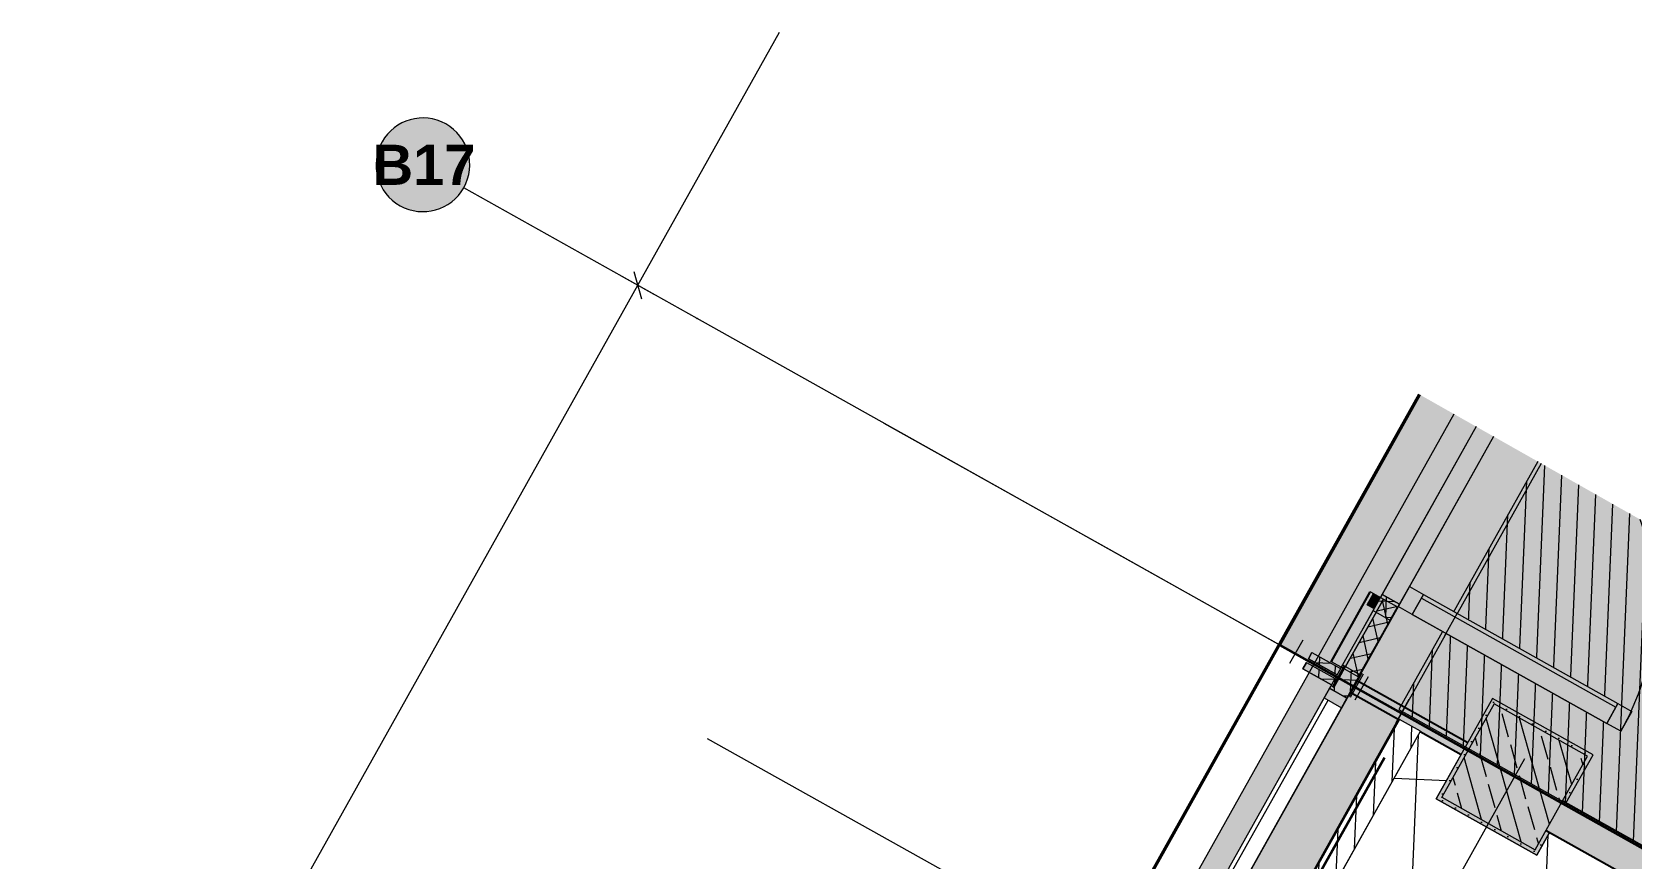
# Model space of a CAD drawing. Header units: metres. Extents: x -27.1 to 50.1, y 105.7 to 163.4.
# Drawn here: x -3.96 to 2.02, y 160.29 to 163.38 of the extents above; entities that cross this region are included whole.
import ezdxf

# ---------------------------------------------------------------- set-up
doc = ezdxf.new("R2010")
doc.units = ezdxf.units.M
doc.header["$MEASUREMENT"] = 0
for name, pattern in [('Achse', [0.0023, 0.0015, -0.0008]), ('Punktlinie', [0.0035, 0, -0.0035]), ('Strichlinie_ eng', [0.0023, 0.0015, -0.0008]), ('Strichpunktlinie', [0.006703, 0.003528, -0.001764, 0, -0.001411]), ('Wipeout_Contour', [1, 0, -1])]:
    doc.linetypes.add(name, pattern=pattern)
for name, color, linetype in [('00  Raster', 7, 'Continuous'), ('00  Raster Ausbau', 7, 'Continuous'), ('00  Raster_Deckschraffur', 7, 'Continuous'), ('10  Fassade', 7, 'Continuous'), ('10  Fassade_Deckschraffur', 7, 'Continuous'), ('10  Fassade_Schnittschraffur', 7, 'Continuous'), ('10  Stützen', 7, 'Continuous'), ('10  Stützen_Schnittschraffur', 7, 'Continuous'), ('10  Wand Massiv_Deckschraffur', 7, 'Continuous'), ('10  Wand Massiv_Fenster', 7, 'Continuous'), ('20  Wand Leichtbau', 7, 'Continuous'), ('20  Wand Leichtbau_Schnittschraffur', 7, 'Continuous'), ('Neubau_10  Treppen + Rampen', 7, 'Continuous'), ('Neubau_20  Decke Abhangdecke', 7, 'Continuous'), ('Neubau_20  Decke Abhangdecke_Deckschraffur', 7, 'Continuous'), ('Neubau_20  Deckenspiegel + Einbauten', 7, 'Continuous'), ('Neubau_40  Bemaßung 1_50 Achse', 7, 'Continuous'), ('Neubau_50  NUF - Raumstempel', 7, 'Continuous')]:
    doc.layers.add(name, color=color, linetype=linetype)
doc.styles.add('ERSTELLTER_STIL_2', font='arial.ttf')
pattern_1 = [(87.605446, (0, 0), (-0.06494324, 0.002715745), [])]
pattern_2 = [(87.605446, (0, 0), (-0.059947608, 0.002506841), []), (177.605446, (0, 0), (0.002506841, 0.059947608), [])]

msp = doc.modelspace()

# ---------------------------------------------------------------- hatches: boundary and pattern name
at = {"layer": '00  Raster_Deckschraffur', "linetype": 'Continuous', "lineweight": 0, "true_color": 0xffffff}
msp.add_hatch(color=7, dxfattribs=at).paths.add_polyline_path([(-2.6536, 162.9695, 1), (-2.3483, 162.7984, 1)])

# ---------------------------------------------------------------- linework, layer by layer
at = {"layer": '00  Raster', "color": 7, "linetype": 'Strichpunktlinie', "lineweight": 13, "ltscale": 1000}
msp.add_line((-1.4759, 162.3096), (-2.3483, 162.7984), dxfattribs=at)
at = {"layer": '00  Raster', "color": 7, "linetype": 'Continuous', "lineweight": 13, "ltscale": 1000, "flags": 128}
msp.add_lwpolyline([(-2.6536, 162.9695, 1), (-2.3483, 162.7984, 1)], format="xyb", close=True, dxfattribs=at)
at = {"layer": '00  Raster', "color": 7, "linetype": 'Strichpunktlinie', "lineweight": 13, "ltscale": 1000}
msp.add_point((-1.4759, 162.3096), dxfattribs=at)
msp.add_point((-1.4759, 162.3096), dxfattribs=at)
at = {"layer": '20  Wand Leichtbau', "color": 7, "linetype": 'Continuous', "lineweight": 25, "ltscale": 1000, "flags": 128}
msp.add_lwpolyline([(5.7335, 158.2788), (1.7556, 160.5076)], dxfattribs=at)
at = {"layer": 'Neubau_40  Bemaßung 1_50 Achse', "color": 7, "linetype": 'Continuous', "lineweight": 13, "ltscale": 1000}
for p, q in [((-1.6984, 162.4342), (-1.1686, 163.3797)), ((-1.637, 162.3999), (-1.7597, 162.4686)), ((-1.7127, 162.4853), (-1.684, 162.3832))]:
    msp.add_line(p, q, dxfattribs=at)

# ---------------------------------------------------------------- texts
at = {"layer": '00  Raster', "color": 7, "linetype": 'Continuous', "lineweight": 13, "insert": (-2.6888, 162.9589), "char_height": 0.15, "attachment_point": 1, "style": 'ERSTELLTER_STIL_2'}
msp.add_mtext('\\A1;{\\pql;\\pt0;\\fArial|b1|i0|c0|p38;B17}', dxfattribs=at)

# ---------------------------------------------------------------- wipeouts: each hides what was drawn before it
at = {"color": 254, "linetype": 'Wipeout_Contour', "lineweight": 0, "ltscale": 578.896248}
msp.add_wipeout([(1.5068, 161.8649), (-18.3925, 126.3498), (-18.2219, 126.2542), (1.6769, 161.7686)], dxfattribs=at).dxf.layer = '10  Fassade_Deckschraffur'

# ---------------------------------------------------------------- next in the draw order: hatches: boundary and pattern name
at = {"layer": '20  Wand Leichtbau_Schnittschraffur', "linetype": 'Continuous', "lineweight": 18}
msp.add_hatch(color=9, dxfattribs=at).paths.add_polyline_path([(1.7556, 160.5076), (1.6945, 160.3985), (5.6724, 158.1697), (5.7335, 158.2788)])

# ---------------------------------------------------------------- next in the draw order: linework, layer by layer
at = {"layer": '20  Wand Leichtbau', "color": 7, "linetype": 'Continuous', "lineweight": 25, "ltscale": 1000, "flags": 128}
msp.add_lwpolyline([(1.6945, 160.3985), (5.6724, 158.1697)], dxfattribs=at)

# ---------------------------------------------------------------- next in the draw order: wipeouts: each hides what was drawn before it
at = {"color": 254, "linetype": 'Wipeout_Contour', "lineweight": 0, "ltscale": 579.750368}
msp.add_wipeout([(1.2236, 162.0253), (-18.6764, 126.5088), (-18.6188, 126.4766), (1.2811, 161.9927)], dxfattribs=at).dxf.layer = '10  Fassade_Deckschraffur'

# ---------------------------------------------------------------- next in the draw order: wipeouts: each hides what was drawn before it
at = {"color": 254, "linetype": 'Wipeout_Contour', "lineweight": 0, "ltscale": 579.478915}
msp.add_wipeout([(-18.4602, 126.3877), (1.4393, 161.9032), (1.2811, 161.9927), (-18.6188, 126.4766)], dxfattribs=at).dxf.layer = '10  Fassade_Deckschraffur'

# ---------------------------------------------------------------- next in the draw order: wipeouts: each hides what was drawn before it
at = {"color": 254, "linetype": 'Wipeout_Contour', "lineweight": 0, "ltscale": 579.276268}
msp.add_wipeout([(1.4393, 161.9032), (-18.4602, 126.3877), (-18.4575, 126.3862), (1.4419, 161.9017)], dxfattribs=at).dxf.layer = '10  Fassade_Deckschraffur'

# ---------------------------------------------------------------- next in the draw order: wipeouts: each hides what was drawn before it
at = {"color": 254, "linetype": 'Wipeout_Contour', "lineweight": 0, "ltscale": 579.199344}
msp.add_wipeout([(1.4446, 161.9001), (-18.4548, 126.3847), (-18.4016, 126.3549), (1.4977, 161.8701)], dxfattribs=at).dxf.layer = '10  Fassade_Deckschraffur'

# ---------------------------------------------------------------- next in the draw order: wipeouts: each hides what was drawn before it
at = {"color": 254, "linetype": 'Wipeout_Contour', "lineweight": 0, "ltscale": 579.127053}
msp.add_wipeout([(-18.3972, 126.3524), (1.5021, 161.8676), (1.4977, 161.8701), (-18.4016, 126.3549)], dxfattribs=at).dxf.layer = '10  Fassade_Deckschraffur'

# ---------------------------------------------------------------- next in the draw order: wipeouts: each hides what was drawn before it
at = {"color": 254, "linetype": 'Wipeout_Contour', "lineweight": 0, "ltscale": 579.115674}
msp.add_wipeout([(1.5021, 161.8676), (-18.3972, 126.3524), (-18.3925, 126.3498), (1.5068, 161.8649)], dxfattribs=at).dxf.layer = '10  Fassade_Deckschraffur'

# ---------------------------------------------------------------- next in the draw order: hatches: boundary and pattern name
at = {"layer": '10  Wand Massiv_Deckschraffur', "linetype": 'Continuous', "lineweight": 0, "true_color": 0xffffff}
msp.add_hatch(color=7, dxfattribs=at).paths.add_polyline_path([(-18.2218, 126.2542), (1.677, 161.7686), (1.3506, 161.9533), (-18.549, 126.4375)])
at = {"layer": 'Neubau_20  Decke Abhangdecke_Deckschraffur', "linetype": 'Continuous', "lineweight": 18, "true_color": 0xffd5aa}
h = msp.add_hatch(dxfattribs=at)
h.set_pattern_fill('Mauerwerk_0001', color=41, style=0, pattern_type=2)
h.set_pattern_definition(pattern_1)
h.paths.add_polyline_path([(1.1449, 160.8497), (5.7466, 158.2714), (6.254, 159.177), (1.6639, 161.776)])
at = {"layer": 'Neubau_20  Decke Abhangdecke_Deckschraffur', "linetype": 'Continuous', "lineweight": 18, "true_color": 0xdcff15}
h = msp.add_hatch(dxfattribs=at)
h.set_pattern_fill('Bauliche_Anlagen__geplan_55', color=60, style=0, pattern_type=2)
h.set_pattern_definition([(87.60545, (0, 0), (-0.4995634, 0.0208903), []), (177.60545, (0, 0), (0.0208903, 0.4995634), [])])
h.paths.add_polyline_path([(-11.9299, 137.2893), (-11.9483, 137.2566), (-11.7956, 137.1711), (-11.7773, 137.2038), (-11.7027, 137.3368), (-11.3276, 137.1266), (-11.4021, 136.9936), (-6.2943, 134.1316), (-6.2197, 134.2647), (-5.8446, 134.0545), (-5.9191, 133.9215), (-5.7796, 133.8433), (-3.195, 138.456), (-3.3346, 138.5342), (-3.4152, 138.3903), (-3.7904, 138.6005), (-3.7097, 138.7444), (-5.3411, 139.6585), (-1.3692, 146.7474), (0.7769, 145.5449), (7.3302, 157.2408), (7.1906, 157.319), (7.1429, 157.234), (6.7678, 157.4442), (6.8155, 157.5292), (1.7076, 160.3912), (1.6599, 160.3061), (1.2848, 160.5163), (1.3777, 160.6821), (1.225, 160.7676), (-9.2843, 142.0111), (-9.3026, 141.9784)])
h.paths.add_polyline_path([(-8.904, 141.4828), (-9.2529, 141.6784), (-9.0574, 142.0273), (-8.7085, 141.8318)], flags=0)

# ---------------------------------------------------------------- next in the draw order: linework, layer by layer
at = {"layer": '00  Raster Ausbau', "color": 251, "linetype": 'Achse', "lineweight": 18, "ltscale": 1000, "true_color": 0x5f5f5f}
msp.add_line((0.0944, 161.4297), (-0.778, 161.9185), dxfattribs=at)
at = {"layer": '00  Raster Ausbau', "color": 9, "linetype": 'Achse', "lineweight": 18, "ltscale": 1000}
msp.add_line((-0.5655, 160.252), (-1.4379, 160.7408), dxfattribs=at)
at = {"layer": '10  Fassade', "color": 255, "linetype": 'Punktlinie', "lineweight": 18, "ltscale": 1000}
msp.add_line((-18.3745, 126.3397), (1.5247, 161.8548), dxfattribs=at)
at = {"layer": '10  Fassade', "color": 7, "linetype": 'Continuous', "lineweight": 13, "ltscale": 1000}
for p, q in [((0.7996, 161.026), (0.7861, 161.0021)), ((0.8203, 161.0631), (0.8069, 161.0391))]:
    msp.add_line(p, q, dxfattribs=at)
at = {"layer": '10  Fassade', "color": 255, "linetype": 'Punktlinie', "lineweight": 18, "ltscale": 1000, "flags": 128}
for points in [[(-18.6764, 126.5088), (1.2236, 162.0253)], [(-18.6188, 126.4766), (1.2811, 161.9927)], [(-18.4602, 126.3877), (1.4393, 161.9032)], [(-18.4575, 126.3862), (1.4419, 161.9017)], [(-18.4548, 126.3847), (1.4446, 161.9001)], [(-18.4016, 126.3549), (1.4977, 161.8701)], [(-18.3972, 126.3524), (1.5021, 161.8676)], [(-18.3925, 126.3498), (1.5068, 161.8649)], [(-18.2219, 126.2542), (1.6769, 161.7686)]]:
    msp.add_lwpolyline(points, dxfattribs=at)
at = {"layer": '10  Fassade', "color": 7, "linetype": 'Strichlinie_ eng', "lineweight": 18, "ltscale": 1000, "flags": 128}
for points in [[(1.4333, 161.9065), (1.0653, 161.2497), (0.9101, 160.9727), (0.4643, 160.1771), (0.2502, 159.795), (-0.2545, 158.8942), (-0.4097, 158.6172), (-0.8555, 157.8216), (-1.0696, 157.4395), (-1.5743, 156.5388), (-1.7294, 156.2618), (-2.1752, 155.4662), (-2.3893, 155.0841), (-2.894, 154.1833), (-3.0492, 153.9063), (-3.495, 153.1107), (-3.7091, 152.7286), (-4.2138, 151.8278), (-4.369, 151.5509), (-4.8148, 150.7552), (-5.0289, 150.3731), (-5.5336, 149.4724), (-5.6888, 149.1954), (-6.1346, 148.3998), (-6.3487, 148.0177), (-6.8533, 147.1169), (-7.0085, 146.8399), (-7.4543, 146.0443), (-7.6684, 145.6622), (-8.1731, 144.7615), (-8.3283, 144.4845), (-8.7741, 143.6889), (-8.9882, 143.3067), (-9.4929, 142.406), (-9.6481, 142.129), (-10.0939, 141.3334), (-10.308, 140.9513), (-10.8127, 140.0505), (-10.9679, 139.7736), (-11.4136, 138.9779), (-11.6277, 138.5958), (-12.1324, 137.6951), (-12.2876, 137.4181), (-12.7334, 136.6225), (-12.9475, 136.2404), (-13.4522, 135.3396), (-13.6074, 135.0626), (-14.0532, 134.267), (-14.2673, 133.8849), (-14.772, 132.9842), (-14.9272, 132.7072), (-15.373, 131.9115), (-15.5871, 131.5294), (-16.0917, 130.6287), (-16.2469, 130.3517), (-16.6927, 129.5561), (-16.9068, 129.174), (-17.4115, 128.2732), (-17.5667, 127.9962), (-18.0125, 127.2006), (-18.4661, 126.391)], [(1.4986, 161.8696), (1.1307, 161.213), (0.9755, 160.9361), (0.5297, 160.1404), (0.3156, 159.7583), (-0.189, 158.8576), (-0.3442, 158.5806), (-0.79, 157.785), (-1.0041, 157.4029), (-1.5088, 156.5021), (-1.664, 156.2251), (-2.1098, 155.4295), (-2.3239, 155.0474), (-2.8286, 154.1467), (-2.9838, 153.8697), (-3.4296, 153.074), (-3.6437, 152.6919), (-4.1484, 151.7912), (-4.3036, 151.5142), (-4.7494, 150.7186), (-4.9634, 150.3365), (-5.4681, 149.4357), (-5.6233, 149.1587), (-6.0691, 148.3631), (-6.2832, 147.981), (-6.7879, 147.0803), (-6.9431, 146.8033), (-7.3889, 146.0077), (-7.603, 145.6255), (-8.1077, 144.7248), (-8.2629, 144.4478), (-8.7087, 143.6522), (-8.9228, 143.2701), (-9.4275, 142.3693), (-9.5827, 142.0924), (-10.0284, 141.2967), (-10.2425, 140.9146), (-10.7472, 140.0139), (-10.9024, 139.7369), (-11.3482, 138.9413), (-11.5623, 138.5592), (-12.067, 137.6584), (-12.2222, 137.3814), (-12.668, 136.5858), (-12.8821, 136.2037), (-13.3868, 135.303), (-13.542, 135.026), (-13.9878, 134.2303), (-14.2019, 133.8482), (-14.7065, 132.9475), (-14.8617, 132.6705), (-15.3075, 131.8749), (-15.5216, 131.4928), (-16.0263, 130.592), (-16.1815, 130.315), (-16.6273, 129.5194), (-16.8414, 129.1373), (-17.3461, 128.2366), (-17.5013, 127.9596), (-17.9471, 127.164), (-18.4007, 126.3544)], [(1.0262, 161.2412), (1.0496, 161.2831)], [(1.0496, 161.2831), (1.0758, 161.2685)], [(1.0523, 161.2266), (1.0262, 161.2412)], [(0.7861, 161.0021), (0.7996, 161.026)], [(0.7996, 161.026), (0.9064, 160.9662)], [(0.8069, 161.0391), (0.8203, 161.0631)], [(0.9138, 160.9793), (0.8069, 161.0391)], [(0.8203, 161.0631), (0.9272, 161.0032)], [(0.893, 160.9422), (0.7861, 161.0021)]]:
    msp.add_lwpolyline(points, dxfattribs=at)
at = {"layer": '10  Wand Massiv_Fenster', "color": 7, "linetype": 'Continuous', "lineweight": 13, "ltscale": 1000}
for p, q in [((1.3506, 161.9533), (-18.549, 126.4375)), ((1.677, 161.7686), (-18.2218, 126.2542))]:
    msp.add_line(p, q, dxfattribs=at)
at = {"layer": 'Neubau_20  Decke Abhangdecke', "color": 7, "linetype": 'Continuous', "lineweight": 13, "ltscale": 1000, "flags": 128}
for points in [[(1.6639, 161.776), (1.1449, 160.8497), (5.7466, 158.2714), (6.254, 159.177)], [(-5.7796, 133.8433), (-3.195, 138.456), (-3.3346, 138.5342), (-3.4152, 138.3903), (-3.7904, 138.6005), (-3.7097, 138.7444), (-5.3411, 139.6585), (-1.3692, 146.7474), (0.7769, 145.5449), (7.3302, 157.2408), (7.1906, 157.319), (7.1429, 157.234), (6.7678, 157.4442), (6.8155, 157.5292), (1.7076, 160.3912), (1.6599, 160.3061), (1.2848, 160.5163), (1.3777, 160.6821), (1.225, 160.7676), (-9.2843, 142.0111), (-9.3026, 141.9784), (-11.9299, 137.2893)]]:
    msp.add_lwpolyline(points, dxfattribs=at)

# ---------------------------------------------------------------- next in the draw order: wipeouts: each hides what was drawn before it
at = {"color": 254, "linetype": 'Wipeout_Contour', "lineweight": 0, "ltscale": 644.413291}
msp.add_wipeout([(0.9345, 161.0163), (1, 160.9797), (1.1139, 161.1829), (1.0484, 161.2196)], dxfattribs=at).dxf.layer = '10  Fassade_Deckschraffur'
at = {"color": 254, "linetype": 'Wipeout_Contour', "lineweight": 0, "ltscale": 642.235605}
msp.add_wipeout([(0.4887, 160.2207), (0.5542, 160.184), (0.9511, 160.8924), (0.8857, 160.9291)], dxfattribs=at).dxf.layer = '10  Fassade_Deckschraffur'

# ---------------------------------------------------------------- next in the draw order: hatches: boundary and pattern name
at = {"layer": '10  Fassade', "linetype": 'Continuous', "lineweight": 0, "true_color": 0xffffff}
msp.add_hatch(color=7, dxfattribs=at).paths.add_polyline_path([(0.8904, 161.0296), (0.893, 161.0281), (1.0392, 161.289), (1.0365, 161.2904)])
at = {"layer": '10  Fassade_Schnittschraffur', "linetype": 'Continuous', "lineweight": 0, "true_color": 0xffffff}
for points in [[(0.7861, 161.0021), (0.893, 160.9422), (0.9064, 160.9662), (0.7996, 161.026)], [(0.8203, 161.0631), (0.8069, 161.0391), (0.9138, 160.9793), (0.9272, 161.0032)]]:
    msp.add_hatch(color=7, dxfattribs=at).paths.add_polyline_path(points)
at = {"layer": '10  Fassade_Schnittschraffur', "linetype": 'Continuous', "lineweight": 13, "true_color": 0x000100}
h = msp.add_hatch(dxfattribs=at)
h.set_pattern_fill('Dämmung__hart_1_0001', color=98, style=0, pattern_type=2)
h.set_pattern_definition(pattern_2)
h.paths.add_polyline_path([(0.7861, 161.0021), (0.893, 160.9422), (0.9064, 160.9662), (0.7996, 161.026)])
h = msp.add_hatch(dxfattribs=at)
h.set_pattern_fill('Dämmung__hart_1_0001', color=98, style=0, pattern_type=2)
h.set_pattern_definition(pattern_2)
h.paths.add_polyline_path([(0.8203, 161.0631), (0.8069, 161.0391), (0.9138, 160.9793), (0.9272, 161.0032)])

# ---------------------------------------------------------------- next in the draw order: linework, layer by layer
at = {"layer": '00  Raster Ausbau', "color": 251, "linetype": 'Achse', "lineweight": 18, "ltscale": 1000, "true_color": 0x5f5f5f}
msp.add_line((0.9668, 160.9409), (0.0944, 161.4297), dxfattribs=at)
at = {"layer": '10  Fassade', "color": 7, "linetype": 'Continuous', "lineweight": 13, "ltscale": 1000}
for p, q in [((1.0496, 161.2831), (1.0262, 161.2412)), ((0.7996, 161.026), (0.9064, 160.9662)), ((0.8069, 161.0391), (0.9138, 160.9793)), ((0.8203, 161.0631), (0.9272, 161.0032)), ((0.7861, 161.0021), (0.893, 160.9422)), ((0.9138, 160.9793), (0.9064, 160.9662)), ((0.9345, 161.0163), (0.9272, 161.0032)), ((0.9345, 161.0163), (1, 160.9797)), ((0.893, 160.9422), (0.8857, 160.9291))]:
    msp.add_line(p, q, dxfattribs=at)
at = {"layer": '10  Fassade', "color": 7, "linetype": 'Continuous', "lineweight": 18, "ltscale": 1000, "flags": 128}
msp.add_lwpolyline([(0.8904, 161.0296), (1.0365, 161.2904), (1.0392, 161.289), (0.893, 161.0281)], close=True, dxfattribs=at)
for points in [[(1.0484, 161.2196), (0.9345, 161.0163)], [(1.1139, 161.1829), (1, 160.9797)], [(0.8857, 160.9291), (0.4887, 160.2207)], [(0.9511, 160.8924), (0.5542, 160.184)]]:
    msp.add_lwpolyline(points, dxfattribs=at)
at = {"layer": '20  Wand Leichtbau', "color": 7, "linetype": 'Continuous', "lineweight": 13, "ltscale": 1000, "flags": 128}
msp.add_lwpolyline([(0.9624, 160.9147), (0.9869, 160.9583)], dxfattribs=at)

# ---------------------------------------------------------------- next in the draw order: wipeouts: each hides what was drawn before it
at = {"color": 254, "linetype": 'Wipeout_Contour', "lineweight": 0, "ltscale": 646.321867}
msp.add_wipeout([(1.4333, 161.9065), (1.0822, 161.2798), (1.1476, 161.2431), (1.4986, 161.8696)], dxfattribs=at).dxf.layer = '10  Fassade_Deckschraffur'

# ---------------------------------------------------------------- next in the draw order: hatches: boundary and pattern name
at = {"layer": '10  Fassade', "linetype": 'Continuous', "lineweight": 13, "true_color": 0x000100}
h = msp.add_hatch(dxfattribs=at)
h.set_pattern_fill('Dämmung__hart_2_0001', color=98, style=0, pattern_type=2)
h.set_pattern_definition([(102.605446, (0, 0), (0.048794801, 0.0109118), []), (192.605446, (0, 0), (-0.0109118, 0.048794801), [])])
h.paths.add_polyline_path([(0.941, 161.0013), (0.9933, 160.9719), (1.1395, 161.2328), (1.0871, 161.2621)])
at = {"layer": '10  Fassade', "linetype": 'Continuous', "lineweight": 0, "true_color": 0xffffff}
msp.add_hatch(color=7, dxfattribs=at).paths.add_polyline_path([(0.9933, 160.9719), (0.9951, 160.9709), (1.1412, 161.2318), (1.1395, 161.2328)])
at = {"layer": '10  Fassade_Schnittschraffur', "linetype": 'Continuous', "lineweight": 0, "true_color": 0xffffff}
for points in [[(1.0758, 161.2685), (1.0496, 161.2831), (1.0262, 161.2412), (1.0523, 161.2266)], [(1.0822, 161.2798), (1.0758, 161.2685), (1.0523, 161.2266), (1.0484, 161.2196), (1.1139, 161.1829), (1.1476, 161.2431)], [(1.0822, 161.2798), (1.1476, 161.2431), (1.0823, 161.28)]]:
    msp.add_hatch(color=7, dxfattribs=at).paths.add_polyline_path(points)
at = {"layer": '10  Fassade_Schnittschraffur', "linetype": 'Continuous', "lineweight": 13, "true_color": 0x000100}
h = msp.add_hatch(dxfattribs=at)
h.set_pattern_fill('Dämmung__hart_1_0001', color=98, style=0, pattern_type=2)
h.set_pattern_definition(pattern_2)
h.paths.add_polyline_path([(1.0758, 161.2685), (1.0496, 161.2831), (1.0262, 161.2412), (1.0523, 161.2266)])
h = msp.add_hatch(dxfattribs=at)
h.set_pattern_fill('Dämmung__hart_1_0001', color=98, style=0, pattern_type=2)
h.set_pattern_definition(pattern_2)
h.paths.add_polyline_path([(1.0822, 161.2798), (1.0758, 161.2685), (1.0523, 161.2266), (1.0484, 161.2196), (1.1139, 161.1829), (1.1476, 161.2431)])

# ---------------------------------------------------------------- next in the draw order: linework, layer by layer
at = {"layer": '10  Fassade', "color": 7, "linetype": 'Continuous', "lineweight": 13, "ltscale": 1000}
for p, q in [((1.0496, 161.2831), (1.0758, 161.2685)), ((1.0822, 161.2798), (1.0758, 161.2685)), ((1.0822, 161.2798), (1.1476, 161.2431)), ((1.0262, 161.2412), (1.0523, 161.2266)), ((1.0523, 161.2266), (1.0484, 161.2196)), ((1.0484, 161.2196), (1.1139, 161.1829)), ((1.1476, 161.2431), (1.1139, 161.1829))]:
    msp.add_line(p, q, dxfattribs=at)
at = {"layer": '10  Fassade', "color": 7, "linetype": 'Continuous', "lineweight": 18, "ltscale": 1000, "flags": 128}
for points in [[(1.4333, 161.9065), (1.0822, 161.2798)], [(1.4986, 161.8696), (1.1476, 161.2431)]]:
    msp.add_lwpolyline(points, dxfattribs=at)
for points in [[(0.893, 161.0281), (1.0392, 161.289), (1.0871, 161.2621), (0.941, 161.0013)], [(1.1476, 161.2431), (1.0823, 161.28)], [(0.941, 161.0013), (1.0871, 161.2621), (1.1395, 161.2328), (0.9933, 160.9719)], [(0.9933, 160.9719), (1.1395, 161.2328), (1.1412, 161.2318), (0.9951, 160.9709)]]:
    msp.add_lwpolyline(points, close=True, dxfattribs=at)

# ---------------------------------------------------------------- next in the draw order: wipeouts: each hides what was drawn before it
at = {"color": 254, "linetype": 'Wipeout_Contour', "lineweight": 0, "ltscale": 642.235453}
msp.add_wipeout([(0.5089, 160.2567), (0.5743, 160.22), (0.9309, 160.8565), (0.8655, 160.8931)], dxfattribs=at).dxf.layer = '10  Fassade_Deckschraffur'

# ---------------------------------------------------------------- next in the draw order: hatches: boundary and pattern name
at = {"layer": '10  Fassade_Schnittschraffur', "linetype": 'Continuous', "lineweight": 0, "true_color": 0xffffff}
for points in [[(0.9345, 161.0163), (0.9272, 161.0032), (0.9138, 160.9793), (0.9064, 160.9662), (0.893, 160.9422), (0.8857, 160.9291), (0.9511, 160.8924), (1, 160.9797)], [(0.8856, 160.9289), (0.8655, 160.8931), (0.9309, 160.8565), (0.951, 160.8923)], [(0.8856, 160.9289), (0.951, 160.8923), (0.8857, 160.9291)]]:
    msp.add_hatch(color=7, dxfattribs=at).paths.add_polyline_path(points)
at = {"layer": '10  Fassade_Schnittschraffur', "linetype": 'Continuous', "lineweight": 13, "true_color": 0x000100}
h = msp.add_hatch(dxfattribs=at)
h.set_pattern_fill('Dämmung__hart_1_0001', color=98, style=0, pattern_type=2)
h.set_pattern_definition(pattern_2)
h.paths.add_polyline_path([(0.9345, 161.0163), (0.9272, 161.0032), (0.9138, 160.9793), (0.9064, 160.9662), (0.893, 160.9422), (0.8857, 160.9291), (0.9511, 160.8924), (1, 160.9797)])

# ---------------------------------------------------------------- next in the draw order: linework, layer by layer
at = {"layer": '10  Fassade', "color": 7, "linetype": 'Continuous', "lineweight": 13, "ltscale": 1000}
for p in [(1, 160.9797), (0.8857, 160.9291)]:
    msp.add_line(p, (0.9511, 160.8924), dxfattribs=at)
at = {"layer": '10  Fassade', "color": 7, "linetype": 'Continuous', "lineweight": 18, "ltscale": 1000}
for p, q in [((0.8655, 160.8931), (0.5089, 160.2567)), ((0.5237, 160.2483), (0.8803, 160.8848)), ((0.5743, 160.22), (0.9309, 160.8565))]:
    msp.add_line(p, q, dxfattribs=at)
at = {"layer": '10  Fassade', "color": 7, "linetype": 'Continuous', "lineweight": 18, "ltscale": 1000, "flags": 128}
for points in [[(0.8856, 160.9289), (0.8655, 160.8931), (0.9309, 160.8565), (0.951, 160.8923)], [(0.8857, 160.9291), (0.951, 160.8923)]]:
    msp.add_lwpolyline(points, close=True, dxfattribs=at)

# ---------------------------------------------------------------- next in the draw order: wipeouts: each hides what was drawn before it
at = {"color": 254, "linetype": 'Wipeout_Contour', "lineweight": 0, "ltscale": 644.190724}
msp.add_wipeout([(1.2367, 161.2794), (1.1951, 161.2053), (1.9215, 160.7983), (1.963, 160.8724)], dxfattribs=at).dxf.layer = '10  Fassade_Schnittschraffur'

# ---------------------------------------------------------------- next in the draw order: hatches: boundary and pattern name
at = {"layer": '10  Fassade_Schnittschraffur', "linetype": 'Continuous', "lineweight": 0, "true_color": 0xffffff}
for points in [[(1.1843, 161.3087), (1.1428, 161.2346), (1.1951, 161.2053), (1.2367, 161.2794)], [(1.963, 160.8724), (1.9215, 160.7983), (1.9738, 160.7689), (2.0154, 160.8431)]]:
    msp.add_hatch(color=7, dxfattribs=at).paths.add_polyline_path(points)
at = {"layer": '10  Stützen_Schnittschraffur', "linetype": 'Continuous', "lineweight": 0, "true_color": 0xffffff}
for points in [[(1.2848, 160.5163), (1.6599, 160.3061), (1.7076, 160.3912), (1.6945, 160.3985), (1.6542, 160.3265), (1.3052, 160.5221), (1.5008, 160.871), (1.8497, 160.6755), (1.7556, 160.5076), (1.7687, 160.5002), (1.8701, 160.6812), (1.495, 160.8914)], [(1.6542, 160.3265), (1.8497, 160.6755), (1.5008, 160.871), (1.3052, 160.5221)]]:
    msp.add_hatch(color=7, dxfattribs=at).paths.add_polyline_path(points)
at = {"layer": '10  Stützen_Schnittschraffur', "linetype": 'Continuous', "lineweight": 13, "true_color": 0x000100}
h = msp.add_hatch(dxfattribs=at)
h.set_pattern_fill('Gips_0001', color=98, style=0, pattern_type=2)
h.set_pattern_definition([(87.605446, (0, 0), (-0.02497817, 0.0010445172), [0, -0.025])])
h.paths.add_polyline_path([(1.2848, 160.5163), (1.6599, 160.3061), (1.7076, 160.3912), (1.6945, 160.3985), (1.6542, 160.3265), (1.3052, 160.5221), (1.5008, 160.871), (1.8497, 160.6755), (1.7556, 160.5076), (1.7687, 160.5002), (1.8701, 160.6812), (1.495, 160.8914)])
h = msp.add_hatch(dxfattribs=at)
h.set_pattern_fill('Beton__Stahlbeton_0001', color=98, style=0, pattern_type=2)
h.set_pattern_definition([(285.738, (1.30524, 160.52206), (0.115501, 0.032549), []), (285.738, (1.24749, 160.50578), (0.115501, 0.032549), [0.09, -0.03])])
h.paths.add_polyline_path([(1.6542, 160.3265), (1.8497, 160.6755), (1.5008, 160.871), (1.3052, 160.5221)])
at = {"layer": '20  Wand Leichtbau_Schnittschraffur', "linetype": 'Continuous', "lineweight": 18}
msp.add_hatch(color=9, dxfattribs=at).paths.add_polyline_path([(0.9624, 160.9147), (1.3777, 160.6821), (1.4021, 160.7257), (0.9869, 160.9583)])
at = {"layer": 'Neubau_10  Treppen + Rampen', "linetype": 'Continuous', "lineweight": 0, "true_color": 0x8f8f8f}
msp.add_hatch(color=252, dxfattribs=at).paths.add_polyline_path([(17.1396, 149.5487), (18.6134, 152.179), (1.2236, 162.0253), (0.6998, 161.0905), (14.3275, 153.4549), (13.601, 152.1582)])

# ---------------------------------------------------------------- next in the draw order: linework, layer by layer
at = {"layer": '00  Raster Ausbau', "color": 251, "linetype": 'Achse', "lineweight": 18, "ltscale": 1000, "true_color": 0x5f5f5f}
msp.add_line((0.9668, 160.9409), (1.8392, 160.4521), dxfattribs=at)
at = {"layer": '10  Fassade', "color": 7, "linetype": 'Continuous', "lineweight": 18, "ltscale": 1000}
for p, q in [((1.2294, 161.2663), (1.9557, 160.8593)), ((1.2367, 161.2794), (1.963, 160.8724)), ((1.1951, 161.2053), (1.9215, 160.7983))]:
    msp.add_line(p, q, dxfattribs=at)
at = {"layer": '10  Fassade', "color": 7, "linetype": 'Continuous', "lineweight": 18, "ltscale": 1000, "flags": 128}
for points in [[(1.1843, 161.3087), (1.2367, 161.2794), (1.1951, 161.2053), (1.1428, 161.2346)], [(1.2367, 161.2794), (1.963, 160.8724), (1.9215, 160.7983), (1.1951, 161.2053)], [(1.963, 160.8724), (2.0154, 160.8431), (1.9738, 160.7689), (1.9215, 160.7983)]]:
    msp.add_lwpolyline(points, close=True, dxfattribs=at)
at = {"layer": '10  Fassade', "color": 7, "linetype": 'Continuous', "lineweight": 13, "ltscale": 1000}
msp.add_arc((1.1477, 161.2433), 0.9526, 330.13651, 19.3821, dxfattribs=at)
at = {"layer": '10  Stützen', "color": 7, "linetype": 'Continuous', "lineweight": 13, "ltscale": 1000, "flags": 128}
msp.add_lwpolyline([(1.7687, 160.5002), (1.8701, 160.6812), (1.495, 160.8914), (1.2848, 160.5163), (1.6599, 160.3061), (1.7076, 160.3912)], dxfattribs=at)
msp.add_lwpolyline([(1.6542, 160.3265), (1.8497, 160.6755), (1.5008, 160.871), (1.3052, 160.5221)], close=True, dxfattribs=at)
at = {"layer": '20  Wand Leichtbau', "color": 7, "linetype": 'Continuous', "lineweight": 25, "ltscale": 1000, "flags": 128}
for points in [[(0.9624, 160.9147), (1.3777, 160.6821)], [(1.4021, 160.7257), (0.9869, 160.9583)]]:
    msp.add_lwpolyline(points, dxfattribs=at)
at = {"layer": 'Neubau_10  Treppen + Rampen', "color": 8, "linetype": 'Continuous', "lineweight": 35, "ltscale": 1000, "flags": 128}
msp.add_lwpolyline([(1.2236, 162.0253), (0.6998, 161.0905), (14.3275, 153.4549), (13.601, 152.1582), (17.1396, 149.5487)], dxfattribs=at)
at = {"layer": 'Neubau_50  NUF - Raumstempel', "color": 253, "linetype": 'Punktlinie', "lineweight": 18, "ltscale": 1000, "true_color": 0x9f9f9f, "flags": 128}
msp.add_lwpolyline([(6.254, 159.177), (5.7466, 158.2714), (1.7687, 160.5002), (1.8701, 160.6812), (1.495, 160.8914), (1.3533, 160.6384), (1.1177, 160.7704), (1.677, 161.7686)], dxfattribs=at)

# ---------------------------------------------------------------- next in the draw order: wipeouts: each hides what was drawn before it
at = {"color": 254, "linetype": 'Wipeout_Contour', "lineweight": 0, "ltscale": 643.901055}
msp.add_wipeout([(0.0424, 159.9171), (1.2236, 162.0253), (1.2201, 162.0272), (0.0389, 159.9191)], dxfattribs=at).dxf.layer = '10  Fassade_Deckschraffur'

# ---------------------------------------------------------------- next in the draw order: linework, layer by layer
at = {"layer": '10  Fassade', "color": 7, "linetype": 'Continuous', "lineweight": 25, "ltscale": 1000, "flags": 128}
for points in [[(0.0389, 159.9191), (1.2201, 162.0272)], [(0.0424, 159.9171), (1.2236, 162.0253)]]:
    msp.add_lwpolyline(points, dxfattribs=at)

# ---------------------------------------------------------------- next in the draw order: wipeouts: each hides what was drawn before it
at = {"color": 254, "linetype": 'Wipeout_Contour', "lineweight": 0, "ltscale": 597.195577}
msp.add_wipeout([(1.1472, 160.8128), (-12.0268, 137.3006), (-11.9483, 137.2566), (1.2257, 160.7689)], dxfattribs=at).dxf.layer = 'Neubau_20  Deckenspiegel + Einbauten'

# ---------------------------------------------------------------- next in the draw order: hatches: boundary and pattern name
at = {"layer": 'Neubau_20  Deckenspiegel + Einbauten', "linetype": 'Continuous', "lineweight": 0, "true_color": 0x000000}
h = msp.add_hatch(dxfattribs=at)
h.set_pattern_fill('Mauerwerk_0001', color=18, style=0, pattern_type=2)
h.set_pattern_definition(pattern_1)
h.paths.add_polyline_path([(1.1472, 160.8128), (-12.0268, 137.3006), (-11.9483, 137.2566), (1.2257, 160.7689)])

# ---------------------------------------------------------------- next in the draw order: linework, layer by layer
at = {"layer": '00  Raster', "color": 7, "linetype": 'Strichpunktlinie', "lineweight": 13, "ltscale": 1000}
for p, q in [((13.2683, 154.0484), (-1.4759, 162.3096)), ((-23.386, 116.0453), (2.099, 161.5296))]:
    msp.add_line(p, q, dxfattribs=at)
at = {"layer": 'Neubau_20  Deckenspiegel + Einbauten', "color": 7, "linetype": 'Continuous', "lineweight": 13, "ltscale": 1000}
for p, q in [((1.1472, 160.8128), (-12.0268, 137.3006)), ((1.2257, 160.7689), (1.1472, 160.8128)), ((-11.9483, 137.2566), (1.2257, 160.7689))]:
    msp.add_line(p, q, dxfattribs=at)
at = {"layer": 'Neubau_20  Deckenspiegel + Einbauten', "color": 181, "linetype": 'Achse', "lineweight": 35, "ltscale": 1000, "true_color": 0xa851ff}
msp.add_line((-12.0093, 137.2908), (1.1647, 160.8031), dxfattribs=at)
at = {"layer": 'Neubau_20  Deckenspiegel + Einbauten', "color": 7, "linetype": 'Continuous', "lineweight": 13, "ltscale": 1000, "flags": 128}
msp.add_lwpolyline([(1.1472, 160.8128), (-12.0268, 137.3006), (-11.9483, 137.2566), (1.2257, 160.7689)], close=True, dxfattribs=at)
at = {"layer": 'Neubau_40  Bemaßung 1_50 Achse', "color": 7, "linetype": 'Continuous', "lineweight": 13, "ltscale": 1000}
msp.add_line((-4.3379, 157.7233), (-1.6984, 162.4342), dxfattribs=at)

doc.saveas('drawing.dxf')
